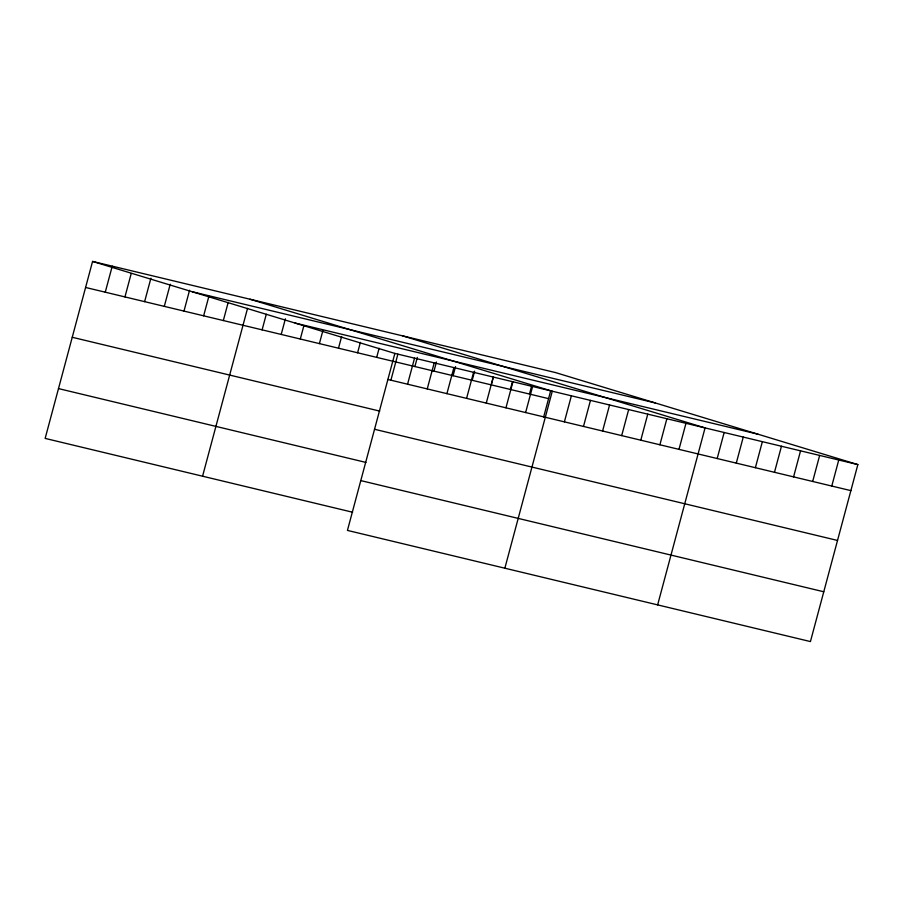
<?xml version="1.0" encoding="UTF-8"?>
<svg xmlns="http://www.w3.org/2000/svg" width="903" height="903" viewBox="0 0 903 903"><rect width="100%" height="100%" fill="white"/><g stroke="black" fill="none" stroke-linecap="round" stroke-linejoin="round"><path stroke-width="1.35" d="M92.569 261.43L394.871 353.423L347.441 530.411L810.431 641.57L857.85 464.594L555.559 372.589L92.569 261.43L45.15 438.406L352.621 512.238M105.267 292.188L112.254 266.148M124.953 296.918L131.228 273.474M144.627 301.647L150.903 278.203M164.301 306.365L170.227 284.231M183.975 311.095L189.562 290.258M203.649 315.813L208.886 296.286M223.334 320.542L228.211 302.313M202.565 476.208L247.546 308.341M262.107 329.855L266.295 314.221M281.205 334.437L285.393 318.815M300.304 339.02L303.792 326.006M319.402 343.603L322.89 330.588M338.501 348.197L341.639 336.469M357.599 352.78L360.387 342.361M376.698 357.362L379.136 348.253M390.875 380.298L397.884 354.134M407.569 384.193L414.545 358.152M414.895 366.539L417.333 357.419M427.243 388.922L434.219 362.871M433.993 371.122L436.431 362.013M446.917 393.64L453.893 367.6M453.092 375.704L455.53 366.595M466.591 398.37L473.578 372.329M472.19 380.298L474.628 371.178M486.277 403.088L493.252 377.048M491.288 384.881L493.377 377.07M510.387 389.464L512.475 381.653M505.951 407.817L512.927 381.777M529.474 394.047L531.574 386.236M525.625 412.547L532.601 386.495M543.662 416.983L550.672 390.818M504.856 568.201L552.286 391.225L249.984 299.22M564.398 421.848L571.373 395.807M583.496 426.442L590.472 400.39M602.594 431.024L609.57 404.984M621.693 435.607L628.669 409.567M640.791 440.19L647.767 414.15M659.89 444.784L666.865 418.732M678.988 449.367L685.964 423.326M657.644 604.886L705.062 427.909L402.772 335.905M717.185 458.532L724.161 432.492M736.284 463.126L743.259 437.075M755.382 467.709L762.358 441.669M774.481 472.292L781.456 446.251M793.579 476.886L800.555 450.834M812.677 481.468L819.653 455.428M831.776 486.051L838.752 460.011M192.328 291.782L655.318 402.952M295.112 323.071L758.091 434.23M394.871 353.423L857.85 464.594M85.593 287.47L548.572 398.641M387.884 379.474L850.874 490.634M72.251 337.282L379.723 411.102M374.542 429.275L837.521 540.445M58.492 388.595L365.963 462.426M360.794 480.599L823.773 591.77"/></g></svg>
